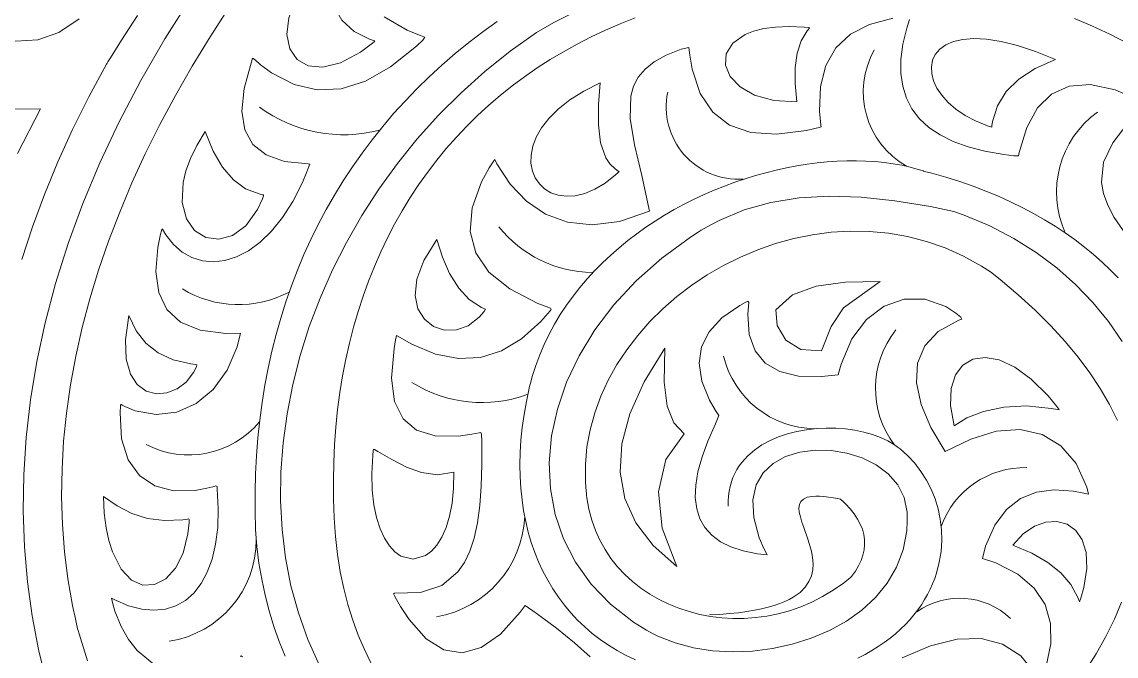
# Model space of a CAD drawing. Header units: inches. Extents: x 249 to 1192, y -18 to 440.
# Drawn here: x 689.497 to 690.064, y 238.174 to 238.503 of the extents above; entities that cross this region are included whole.
import ezdxf

# ---------------------------------------------------------------- set-up
doc = ezdxf.new("R2010")
doc.units = ezdxf.units.IN
doc.header["$MEASUREMENT"] = 0
doc.layers.add('KACA', color=141, linetype='Continuous', lineweight=30)

# ---------------------------------------------------------------- blocks, each defined once
blk = doc.blocks.new('GORGA')
at = {"lineweight": 9}
for points in [[(366.81502, 149.86991), (366.8013, 149.84821), (366.78886, 149.82664), (366.77767, 149.80522), (366.76769, 149.78397), (366.7589, 149.7629), (366.75128, 149.74204), (366.74478, 149.72141), (366.73939, 149.70102), (366.73508, 149.68089), (366.73181, 149.66104), (366.72956, 149.6415), (366.72831, 149.62227), (366.72801, 149.60339), (366.72865, 149.58486), (366.73019, 149.56671), (366.73261, 149.54896), (366.73588, 149.53162), (366.73997, 149.51471)], [(367.02057, 149.86557), (367.00291, 149.85664), (366.99391, 149.85147), (366.98025, 149.84178), (366.96723, 149.83138), (366.95486, 149.8203), (366.94316, 149.80861), (366.93215, 149.79636), (366.92187, 149.78359), (366.91231, 149.77035), (366.90351, 149.7567), (366.89548, 149.74269), (366.88824, 149.72837), (366.88182, 149.71378), (366.87623, 149.69898), (366.8715, 149.68402), (366.86764, 149.66895), (366.86467, 149.65382), (366.86261, 149.63868), (366.86149, 149.62359), (366.86132, 149.60858), (366.86212, 149.59372), (366.86392, 149.57906), (366.86673, 149.56463), (366.87057, 149.5505), (366.87547, 149.53672), (366.88144, 149.52334)], [(367.29752, 149.69124), (367.29034, 149.70164), (367.28227, 149.71153), (367.27334, 149.72083), (367.26353, 149.72951), (367.25286, 149.7375), (367.24131, 149.74475), (367.22889, 149.75121), (367.2156, 149.75682), (367.21215, 149.75809), (367.21078, 149.75854), (367.21016, 149.75868), (367.20772, 149.75922), (367.19812, 149.76122), (367.17966, 149.76429), (367.16218, 149.76611), (367.14565, 149.7666), (367.13005, 149.76571), (367.11535, 149.76337), (367.10152, 149.75952), (367.08854, 149.7541), (367.08236, 149.75078), (367.07934, 149.74897), (367.07768, 149.74792), (367.07372, 149.74535), (367.05887, 149.7345), (367.04565, 149.7228), (367.03408, 149.71038), (367.02419, 149.69738), (367.01599, 149.68393), (367.0095, 149.67018), (367.00476, 149.65626), (367.00179, 149.6423), (367.0006, 149.62844), (367.00122, 149.61483), (367.00367, 149.60159), (367.00798, 149.58886), (367.01416, 149.57679), (367.02225, 149.56549), (367.03226, 149.55512), (367.04422, 149.54581), (367.05094, 149.54159), (367.05448, 149.5396), (367.0569, 149.5384), (367.06578, 149.53495), (367.07527, 149.53246), (367.08521, 149.53094), (367.09545, 149.53037), (367.10583, 149.53074), (367.11621, 149.53203), (367.12642, 149.53424), (367.13631, 149.53735), (367.14574, 149.54134), (367.15455, 149.54621), (367.16258, 149.55194), (367.16969, 149.55852), (367.17572, 149.56594), (367.18051, 149.57419), (367.18392, 149.58325), (367.18578, 149.59311), (367.18609, 149.59834), (367.18608, 149.60102), (367.18602, 149.60283), (367.18456, 149.61038), (367.18119, 149.617), (367.17622, 149.62265), (367.16996, 149.62729), (367.16273, 149.63087), (367.15485, 149.63337), (367.14662, 149.63473), (367.13837, 149.63492), (367.13042, 149.6339), (367.12307, 149.63163), (367.11665, 149.62806), (367.11146, 149.62317), (367.10783, 149.6169), (367.10608, 149.60922), (367.1065, 149.60009), (367.10943, 149.58947), (367.11194, 149.58359), (367.11347, 149.58062)], [(366.81502, 149.86991), (366.8013, 149.84821), (366.78886, 149.82664), (366.77767, 149.80522), (366.76769, 149.78397), (366.7589, 149.7629), (366.75128, 149.74204), (366.74478, 149.72141), (366.73939, 149.70102), (366.73508, 149.68089), (366.73181, 149.66104), (366.72956, 149.6415), (366.72831, 149.62227), (366.72801, 149.60339), (366.72865, 149.58486), (366.73019, 149.56671), (366.73261, 149.54896), (366.73588, 149.53162), (366.73997, 149.51471)], [(367.02057, 149.86557), (367.00291, 149.85664), (366.99391, 149.85147), (366.98025, 149.84178), (366.96723, 149.83138), (366.95486, 149.8203), (366.94316, 149.80861), (366.93215, 149.79636), (366.92187, 149.78359), (366.91231, 149.77035), (366.90351, 149.7567), (366.89548, 149.74269), (366.88824, 149.72837), (366.88182, 149.71378), (366.87623, 149.69898), (366.8715, 149.68402), (366.86764, 149.66895), (366.86467, 149.65382), (366.86261, 149.63868), (366.86149, 149.62359), (366.86132, 149.60858), (366.86212, 149.59372), (366.86392, 149.57906), (366.86673, 149.56463), (366.87057, 149.5505), (366.87547, 149.53672), (366.88144, 149.52334)], [(367.29752, 149.69124), (367.29034, 149.70164), (367.28227, 149.71153), (367.27334, 149.72083), (367.26353, 149.72951), (367.25286, 149.7375), (367.24131, 149.74475), (367.22889, 149.75121), (367.2156, 149.75682), (367.21215, 149.75809), (367.21078, 149.75854), (367.21016, 149.75868), (367.20772, 149.75922), (367.19812, 149.76122), (367.17966, 149.76429), (367.16218, 149.76611), (367.14565, 149.7666), (367.13005, 149.76571), (367.11535, 149.76337), (367.10152, 149.75952), (367.08854, 149.7541), (367.08236, 149.75078), (367.07934, 149.74897), (367.07768, 149.74792), (367.07372, 149.74535), (367.05887, 149.7345), (367.04565, 149.7228), (367.03408, 149.71038), (367.02419, 149.69738), (367.01599, 149.68393), (367.0095, 149.67018), (367.00476, 149.65626), (367.00179, 149.6423), (367.0006, 149.62844), (367.00122, 149.61483), (367.00367, 149.60159), (367.00798, 149.58886), (367.01416, 149.57679), (367.02225, 149.56549), (367.03226, 149.55512), (367.04422, 149.54581), (367.05094, 149.54159), (367.05448, 149.5396), (367.0569, 149.5384), (367.06578, 149.53495), (367.07527, 149.53246), (367.08521, 149.53094), (367.09545, 149.53037), (367.10583, 149.53074), (367.11621, 149.53203), (367.12642, 149.53424), (367.13631, 149.53735), (367.14574, 149.54134), (367.15455, 149.54621), (367.16258, 149.55194), (367.16969, 149.55852), (367.17572, 149.56594), (367.18051, 149.57419), (367.18392, 149.58325), (367.18578, 149.59311), (367.18609, 149.59834), (367.18608, 149.60102), (367.18602, 149.60283), (367.18456, 149.61038), (367.18119, 149.617), (367.17622, 149.62265), (367.16996, 149.62729), (367.16273, 149.63087), (367.15485, 149.63337), (367.14662, 149.63473), (367.13837, 149.63492), (367.13042, 149.6339), (367.12307, 149.63163), (367.11665, 149.62806), (367.11146, 149.62317), (367.10783, 149.6169), (367.10608, 149.60922), (367.1065, 149.60009), (367.10943, 149.58947), (367.11194, 149.58359), (367.11347, 149.58062)], [(367.11347, 149.58062), (367.10841, 149.58116), (367.10108, 149.58265), (367.09471, 149.58475), (367.08927, 149.58747), (367.08478, 149.59081), (367.08123, 149.59476), (367.07863, 149.59932), (367.07697, 149.60451), (367.07625, 149.61031), (367.07647, 149.61672), (367.07764, 149.62375), (367.07975, 149.63139), (367.08281, 149.63966), (367.0868, 149.64853), (367.08849, 149.65289), (367.08672, 149.65557), (367.08367, 149.66079), (367.07959, 149.67073), (367.07819, 149.67997), (367.07945, 149.68852), (367.0834, 149.69636), (367.09002, 149.70352), (367.09931, 149.70997), (367.10205, 149.71148), (367.10348, 149.71222), (367.10392, 149.71151), (367.10346, 149.70547), (367.10423, 149.69493), (367.10724, 149.68645), (367.11249, 149.68003), (367.11997, 149.67567), (367.12969, 149.67338), (367.14165, 149.67314), (367.14847, 149.6738), (367.15026, 149.67404), (367.15079, 149.67584), (367.1518, 149.67955), (367.15735, 149.69263), (367.16497, 149.70275), (367.17416, 149.70969), (367.18441, 149.71326), (367.19521, 149.71323), (367.20604, 149.70941), (367.21131, 149.70601), (367.21388, 149.70393), (367.21445, 149.70293), (367.21285, 149.70233), (367.20217, 149.69649), (367.19511, 149.68897), (367.19144, 149.67999), (367.19092, 149.6698), (367.19329, 149.65861), (367.19831, 149.64666), (367.20575, 149.63419), (367.21895, 149.64064), (367.23213, 149.64485), (367.2446, 149.64565), (367.25595, 149.64308), (367.26575, 149.6372), (367.27361, 149.62807), (367.27911, 149.61576), (367.28007, 149.61219), (367.2776, 149.61255), (367.27229, 149.61359), (367.26226, 149.61435), (367.25306, 149.61318), (367.2448, 149.60988), (367.23758, 149.60423), (367.23148, 149.59603), (367.2266, 149.58506), (367.22503, 149.57869), (367.2319, 149.57644), (367.24337, 149.57068), (367.25189, 149.56341), (367.25753, 149.55481), (367.26038, 149.54508), (367.26052, 149.53441), (367.25803, 149.52299)], [(367.25278, 149.51851), (367.24498, 149.52822), (367.23546, 149.5344), (367.22437, 149.53723), (367.21188, 149.53687), (367.19818, 149.53346), (367.18343, 149.52718)], [(367.02169, 149.52772), (367.01357, 149.53502), (367.00427, 149.5426), (366.99377, 149.55047), (366.98813, 149.5544), (366.98551, 149.5509), (366.97522, 149.53959), (366.96521, 149.53255), (366.95548, 149.52979), (366.94602, 149.5313), (366.93683, 149.53708), (366.92792, 149.54714), (366.92357, 149.55377), (366.92142, 149.55749), (366.92036, 149.55945), (366.91982, 149.56045), (366.92029, 149.56073), (366.93391, 149.56115), (366.94484, 149.56473), (366.95326, 149.57176), (366.95659, 149.57665), (366.95936, 149.5825), (366.96159, 149.58935), (366.96332, 149.59724), (366.96455, 149.60618), (366.96532, 149.61623), (366.96565, 149.62741), (366.96555, 149.63977), (366.96547, 149.64304), (366.96515, 149.64415), (366.9642, 149.64393), (366.96051, 149.64318), (366.95356, 149.64218), (366.94147, 149.64229), (366.93186, 149.64528), (366.92482, 149.65122), (366.92046, 149.66021), (366.91887, 149.67235), (366.92014, 149.68771), (366.92091, 149.69207), (366.92137, 149.69433), (366.92293, 149.69346), (366.92928, 149.68985), (366.94162, 149.68475), (366.95349, 149.68248), (366.96488, 149.68303), (366.97579, 149.68641), (366.98622, 149.69261), (366.99617, 149.70164), (367.00097, 149.70722), (367.00156, 149.70796), (367.00123, 149.70853), (366.999, 149.70935), (366.99473, 149.71105), (366.98008, 149.71858), (366.96934, 149.7273), (366.96252, 149.73721), (366.95961, 149.74831), (366.96062, 149.76059), (366.96554, 149.77407), (366.96948, 149.78126), (366.97181, 149.78496), (366.97239, 149.78564), (366.97275, 149.78492), (366.97349, 149.7835), (366.98032, 149.77294), (366.98872, 149.76411), (366.99866, 149.75739), (367.01005, 149.75314), (367.02286, 149.75174), (367.03701, 149.75354), (367.05246, 149.75894), (367.04846, 149.77729), (367.04471, 149.7933), (367.04248, 149.80699), (367.04279, 149.81859), (367.04421, 149.82366), (367.04663, 149.82829), (367.05019, 149.83251), (367.05502, 149.83633), (367.06122, 149.83978), (367.06894, 149.8429), (367.07298, 149.8438), (367.07338, 149.83983), (367.07462, 149.83244), (367.0788, 149.81985), (367.08526, 149.81019), (367.094, 149.80346), (367.10503, 149.79964), (367.11834, 149.79876), (367.13393, 149.80079), (367.13819, 149.80176), (367.14037, 149.80231), (367.14146, 149.80261), (367.14133, 149.80354), (367.14069, 149.8107), (367.14116, 149.82356), (367.14397, 149.8345), (367.14913, 149.84351), (367.15663, 149.85059), (367.16647, 149.85574), (367.17866, 149.85897)], [(367.18718, 149.85819), (367.18582, 149.8538), (367.18384, 149.84542), (367.18283, 149.8376), (367.18279, 149.83033), (367.18373, 149.82362), (367.18564, 149.81746), (367.18853, 149.81186), (367.1924, 149.80682), (367.19724, 149.80233), (367.20306, 149.7984), (367.20985, 149.79502), (367.21762, 149.7922), (367.22636, 149.78993), (367.23607, 149.78822), (367.2413, 149.78758), (367.2437, 149.78757), (367.2441, 149.78936), (367.24808, 149.80223), (367.25364, 149.81239), (367.26089, 149.81962), (367.26992, 149.82372), (367.28084, 149.82449), (367.29376, 149.82172), (367.30878, 149.81521)], [(367.3004, 149.80449), (367.29259, 149.79429), (367.28786, 149.78422), (367.2868, 149.77368), (367.28783, 149.76805), (367.29, 149.76207), (367.29337, 149.75567), (367.29803, 149.74877)], [(366.8416, 149.52774), (366.84096, 149.52835), (366.84051, 149.52786)], [(366.79704, 149.5227), (366.78698, 149.531), (366.78257, 149.53672), (366.77872, 149.54354), (366.77553, 149.55149), (366.77421, 149.55591), (366.77366, 149.55818), (366.77549, 149.55723), (366.78261, 149.55424), (366.78936, 149.55246), (366.79572, 149.55188), (366.80164, 149.55246), (366.80708, 149.55416), (366.81202, 149.55696), (366.8164, 149.56082), (366.8202, 149.5657), (366.82337, 149.57158), (366.82588, 149.57843), (366.82769, 149.58621), (366.82877, 149.59488), (366.82906, 149.60442), (366.82855, 149.6148), (366.82842, 149.61616), (366.82786, 149.61647), (366.82627, 149.61599), (366.82313, 149.61517), (366.81706, 149.61404), (366.80586, 149.61387), (366.79617, 149.61646), (366.78826, 149.6218), (366.78243, 149.6299), (366.77896, 149.64072), (366.77814, 149.65427), (366.77838, 149.65808), (366.77863, 149.6587), (366.77929, 149.65832), (366.78064, 149.6576), (366.78605, 149.65531), (366.79695, 149.65336), (366.80759, 149.65472), (366.81753, 149.65915), (366.82634, 149.66643), (366.83359, 149.67633), (366.83885, 149.6886), (366.84061, 149.69555), (366.83291, 149.69545), (366.81968, 149.69711), (366.80956, 149.70134), (366.80244, 149.70796), (366.79818, 149.71675), (366.79664, 149.7275), (366.79769, 149.74002), (366.79915, 149.74688), (366.79961, 149.74865), (366.79985, 149.74954), (366.80019, 149.7496), (366.80192, 149.74668), (366.80588, 149.74164), (366.81041, 149.73769), (366.81542, 149.73486), (366.82083, 149.73317), (366.82655, 149.73264), (366.83248, 149.73331), (366.83855, 149.73521), (366.84465, 149.73835), (366.8507, 149.74277), (366.85662, 149.7485), (366.86231, 149.75556), (366.86768, 149.76397), (366.87265, 149.77377), (366.87496, 149.7792), (366.87606, 149.78205), (366.87642, 149.78333), (366.87557, 149.78334), (366.86339, 149.78463), (366.85387, 149.78801), (366.84701, 149.79349), (366.84282, 149.80106), (366.84129, 149.81072), (366.84242, 149.82247), (366.84621, 149.83632), (366.84687, 149.8382), (366.84818, 149.8373), (366.851, 149.83484), (366.8567, 149.83055), (366.86835, 149.82448), (366.88035, 149.82176), (366.89268, 149.82239), (366.90535, 149.82637), (366.91836, 149.8337), (366.93171, 149.84439), (366.9351, 149.84758), (366.93613, 149.84907), (366.93418, 149.84977), (366.92694, 149.85276), (366.91503, 149.85966)], [(366.72509, 149.78871), (366.73688, 149.81192), (366.72361, 149.81172)], [(366.69306, 149.85761), (366.69958, 149.85411), (366.71214, 149.84913), (366.72409, 149.84696), (366.7355, 149.84774), (366.74644, 149.85161), (366.75696, 149.85869)], [(367.11347, 149.58062), (367.10841, 149.58116), (367.10108, 149.58265), (367.09471, 149.58475), (367.08927, 149.58747), (367.08478, 149.59081), (367.08123, 149.59476), (367.07863, 149.59932), (367.07697, 149.60451), (367.07625, 149.61031), (367.07647, 149.61672), (367.07764, 149.62375), (367.07975, 149.63139), (367.08281, 149.63966), (367.0868, 149.64853), (367.08849, 149.65289), (367.08672, 149.65557), (367.08367, 149.66079), (367.07959, 149.67073), (367.07819, 149.67997), (367.07945, 149.68852), (367.0834, 149.69636), (367.09002, 149.70352), (367.09931, 149.70997), (367.10205, 149.71148), (367.10348, 149.71222), (367.10392, 149.71151), (367.10346, 149.70547), (367.10423, 149.69493), (367.10724, 149.68645), (367.11249, 149.68003), (367.11997, 149.67567), (367.12969, 149.67338), (367.14165, 149.67314), (367.14847, 149.6738), (367.15026, 149.67404), (367.15079, 149.67584), (367.1518, 149.67955), (367.15735, 149.69263), (367.16497, 149.70275), (367.17416, 149.70969), (367.18441, 149.71326), (367.19521, 149.71323), (367.20604, 149.70941), (367.21131, 149.70601), (367.21388, 149.70393), (367.21445, 149.70293), (367.21285, 149.70233), (367.20217, 149.69649), (367.19511, 149.68897), (367.19144, 149.67999), (367.19092, 149.6698), (367.19329, 149.65861), (367.19831, 149.64666), (367.20575, 149.63419), (367.21895, 149.64064), (367.23213, 149.64485), (367.2446, 149.64565), (367.25595, 149.64308), (367.26575, 149.6372), (367.27361, 149.62807), (367.27911, 149.61576), (367.28007, 149.61219), (367.2776, 149.61255), (367.27229, 149.61359), (367.26226, 149.61435), (367.25306, 149.61318), (367.2448, 149.60988), (367.23758, 149.60423), (367.23148, 149.59603), (367.2266, 149.58506), (367.22503, 149.57869), (367.2319, 149.57644), (367.24337, 149.57068), (367.25189, 149.56341), (367.25753, 149.55481), (367.26038, 149.54508), (367.26052, 149.53441), (367.25803, 149.52299)], [(367.25278, 149.51851), (367.24498, 149.52822), (367.23546, 149.5344), (367.22437, 149.53723), (367.21188, 149.53687), (367.19818, 149.53346), (367.18343, 149.52718)], [(367.02169, 149.52772), (367.01357, 149.53502), (367.00427, 149.5426), (366.99377, 149.55047), (366.98813, 149.5544), (366.98551, 149.5509), (366.97522, 149.53959), (366.96521, 149.53255), (366.95548, 149.52979), (366.94602, 149.5313), (366.93683, 149.53708), (366.92792, 149.54714), (366.92357, 149.55377), (366.92142, 149.55749), (366.92036, 149.55945), (366.91982, 149.56045), (366.92029, 149.56073), (366.93391, 149.56115), (366.94484, 149.56473), (366.95326, 149.57176), (366.95659, 149.57665), (366.95936, 149.5825), (366.96159, 149.58935), (366.96332, 149.59724), (366.96455, 149.60618), (366.96532, 149.61623), (366.96565, 149.62741), (366.96555, 149.63977), (366.96547, 149.64304), (366.96515, 149.64415), (366.9642, 149.64393), (366.96051, 149.64318), (366.95356, 149.64218), (366.94147, 149.64229), (366.93186, 149.64528), (366.92482, 149.65122), (366.92046, 149.66021), (366.91887, 149.67235), (366.92014, 149.68771), (366.92091, 149.69207), (366.92137, 149.69433), (366.92293, 149.69346), (366.92928, 149.68985), (366.94162, 149.68475), (366.95349, 149.68248), (366.96488, 149.68303), (366.97579, 149.68641), (366.98622, 149.69261), (366.99617, 149.70164), (367.00097, 149.70722), (367.00156, 149.70796), (367.00123, 149.70853), (366.999, 149.70935), (366.99473, 149.71105), (366.98008, 149.71858), (366.96934, 149.7273), (366.96252, 149.73721), (366.95961, 149.74831), (366.96062, 149.76059), (366.96554, 149.77407), (366.96948, 149.78126), (366.97181, 149.78496), (366.97239, 149.78564), (366.97275, 149.78492), (366.97349, 149.7835), (366.98032, 149.77294), (366.98872, 149.76411), (366.99866, 149.75739), (367.01005, 149.75314), (367.02286, 149.75174), (367.03701, 149.75354), (367.05246, 149.75894), (367.04846, 149.77729), (367.04471, 149.7933), (367.04248, 149.80699), (367.04279, 149.81859), (367.04421, 149.82366), (367.04663, 149.82829), (367.05019, 149.83251), (367.05502, 149.83633), (367.06122, 149.83978), (367.06894, 149.8429), (367.07298, 149.8438), (367.07338, 149.83983), (367.07462, 149.83244), (367.0788, 149.81985), (367.08526, 149.81019), (367.094, 149.80346), (367.10503, 149.79964), (367.11834, 149.79876), (367.13393, 149.80079), (367.13819, 149.80176), (367.14037, 149.80231), (367.14146, 149.80261), (367.14133, 149.80354), (367.14069, 149.8107), (367.14116, 149.82356), (367.14397, 149.8345), (367.14913, 149.84351), (367.15663, 149.85059), (367.16647, 149.85574), (367.17866, 149.85897)], [(367.18718, 149.85819), (367.18582, 149.8538), (367.18384, 149.84542), (367.18283, 149.8376), (367.18279, 149.83033), (367.18373, 149.82362), (367.18564, 149.81746), (367.18853, 149.81186), (367.1924, 149.80682), (367.19724, 149.80233), (367.20306, 149.7984), (367.20985, 149.79502), (367.21762, 149.7922), (367.22636, 149.78993), (367.23607, 149.78822), (367.2413, 149.78758), (367.2437, 149.78757), (367.2441, 149.78936), (367.24808, 149.80223), (367.25364, 149.81239), (367.26089, 149.81962), (367.26992, 149.82372), (367.28084, 149.82449), (367.29376, 149.82172), (367.30878, 149.81521)], [(367.3004, 149.80449), (367.29259, 149.79429), (367.28786, 149.78422), (367.2868, 149.77368), (367.28783, 149.76805), (367.29, 149.76207), (367.29337, 149.75567), (367.29803, 149.74877)], [(366.8416, 149.52774), (366.84096, 149.52835), (366.84051, 149.52786)], [(366.79704, 149.5227), (366.78698, 149.531), (366.78257, 149.53672), (366.77872, 149.54354), (366.77553, 149.55149), (366.77421, 149.55591), (366.77366, 149.55818), (366.77549, 149.55723), (366.78261, 149.55424), (366.78936, 149.55246), (366.79572, 149.55188), (366.80164, 149.55246), (366.80708, 149.55416), (366.81202, 149.55696), (366.8164, 149.56082), (366.8202, 149.5657), (366.82337, 149.57158), (366.82588, 149.57843), (366.82769, 149.58621), (366.82877, 149.59488), (366.82906, 149.60442), (366.82855, 149.6148), (366.82842, 149.61616), (366.82786, 149.61647), (366.82627, 149.61599), (366.82313, 149.61517), (366.81706, 149.61404), (366.80586, 149.61387), (366.79617, 149.61646), (366.78826, 149.6218), (366.78243, 149.6299), (366.77896, 149.64072), (366.77814, 149.65427), (366.77838, 149.65808), (366.77863, 149.6587), (366.77929, 149.65832), (366.78064, 149.6576), (366.78605, 149.65531), (366.79695, 149.65336), (366.80759, 149.65472), (366.81753, 149.65915), (366.82634, 149.66643), (366.83359, 149.67633), (366.83885, 149.6886), (366.84061, 149.69555), (366.83291, 149.69545), (366.81968, 149.69711), (366.80956, 149.70134), (366.80244, 149.70796), (366.79818, 149.71675), (366.79664, 149.7275), (366.79769, 149.74002), (366.79915, 149.74688), (366.79961, 149.74865), (366.79985, 149.74954), (366.80019, 149.7496), (366.80192, 149.74668), (366.80588, 149.74164), (366.81041, 149.73769), (366.81542, 149.73486), (366.82083, 149.73317), (366.82655, 149.73264), (366.83248, 149.73331), (366.83855, 149.73521), (366.84465, 149.73835), (366.8507, 149.74277), (366.85662, 149.7485), (366.86231, 149.75556), (366.86768, 149.76397), (366.87265, 149.77377), (366.87496, 149.7792), (366.87606, 149.78205), (366.87642, 149.78333), (366.87557, 149.78334), (366.86339, 149.78463), (366.85387, 149.78801), (366.84701, 149.79349), (366.84282, 149.80106), (366.84129, 149.81072), (366.84242, 149.82247), (366.84621, 149.83632), (366.84687, 149.8382), (366.84818, 149.8373), (366.851, 149.83484), (366.8567, 149.83055), (366.86835, 149.82448), (366.88035, 149.82176), (366.89268, 149.82239), (366.90535, 149.82637), (366.91836, 149.8337), (366.93171, 149.84439), (366.9351, 149.84758), (366.93613, 149.84907), (366.93418, 149.84977), (366.92694, 149.85276), (366.91503, 149.85966)], [(366.72509, 149.78871), (366.73688, 149.81192), (366.72361, 149.81172)], [(366.69306, 149.85761), (366.69958, 149.85411), (366.71214, 149.84913), (366.72409, 149.84696), (366.7355, 149.84774), (366.74644, 149.85161), (366.75696, 149.85869)], [(366.72727, 149.73381), (366.73274, 149.75067), (366.73895, 149.76753), (366.7459, 149.78441), (366.75359, 149.80129), (366.76202, 149.81818), (366.77118, 149.83507), (366.77148, 149.8356), (366.77188, 149.83626), (366.77287, 149.83788), (366.77488, 149.84111), (366.77892, 149.84754), (366.78713, 149.8603)], [(366.72727, 149.73381), (366.73274, 149.75067), (366.73895, 149.76753), (366.7459, 149.78441), (366.75359, 149.80129), (366.76202, 149.81818), (366.77118, 149.83507), (366.77148, 149.8356), (366.77188, 149.83626), (366.77287, 149.83788), (366.77488, 149.84111), (366.77892, 149.84754), (366.78713, 149.8603)], [(366.9736, 149.85732), (366.96611, 149.8519), (366.95884, 149.84632), (366.95179, 149.84057), (366.94497, 149.83466), (366.93837, 149.82859), (366.932, 149.82237), (366.92586, 149.81599), (366.91994, 149.80946), (366.91425, 149.80278), (366.90879, 149.79595), (366.90356, 149.78898), (366.89856, 149.78187), (366.89379, 149.77462), (366.88926, 149.76722), (366.88495, 149.7597), (366.88088, 149.75203), (366.87704, 149.74424), (366.87344, 149.73632), (366.87008, 149.72827), (366.86695, 149.7201), (366.86406, 149.7118), (366.8614, 149.70339), (366.85899, 149.69485), (366.85681, 149.6862), (366.85488, 149.67744), (366.85319, 149.66856), (366.85173, 149.65958), (366.85053, 149.65049), (366.84956, 149.6413), (366.84884, 149.632), (366.84837, 149.6226), (366.84814, 149.61311), (366.84816, 149.60352), (366.84842, 149.59384), (366.84854, 149.59147), (366.8487, 149.58929), (366.84909, 149.58496), (366.85015, 149.5764), (366.85156, 149.56797), (366.85332, 149.55968), (366.85542, 149.55154), (366.85785, 149.54355), (366.86062, 149.53571), (366.8637, 149.52803)], [(367.29538, 149.72422), (367.29129, 149.72838), (367.28702, 149.73243), (367.28254, 149.73639), (367.27788, 149.74023), (367.27301, 149.74396), (367.26795, 149.74757), (367.26269, 149.75107), (367.25723, 149.75444), (367.25157, 149.75768), (367.2457, 149.76079), (367.23963, 149.76376), (367.23335, 149.76659), (367.22687, 149.76929), (367.22017, 149.77183), (367.21326, 149.77422), (367.20614, 149.77646), (367.1988, 149.77854), (367.19505, 149.77952), (367.19467, 149.77962), (367.19455, 149.77966), (367.1943, 149.77975), (367.1938, 149.77991), (367.19176, 149.78055), (367.18758, 149.78169), (367.18325, 149.78266), (367.17879, 149.78346), (367.1742, 149.78409), (367.1695, 149.78456), (367.1647, 149.78486), (367.1598, 149.78499), (367.1548, 149.78496), (367.14974, 149.78476), (367.1446, 149.7844), (367.1394, 149.78387), (367.13415, 149.78318), (367.12886, 149.78233), (367.12353, 149.78132), (367.11818, 149.78014), (367.11282, 149.77881), (367.10745, 149.77731), (367.10208, 149.77566), (367.09672, 149.77385), (367.09139, 149.77188), (367.08609, 149.76975), (367.08083, 149.76746), (367.07562, 149.76502), (367.07046, 149.76242), (367.06537, 149.75967), (367.06036, 149.75676), (367.05544, 149.75371), (367.0506, 149.75049), (367.04588, 149.74713), (367.04126, 149.74361), (367.03677, 149.73994), (367.03241, 149.73612), (367.02818, 149.73215), (367.02411, 149.72804), (367.0202, 149.72377), (367.01645, 149.71936), (367.01288, 149.7148), (367.0095, 149.71009), (367.00631, 149.70523), (367.00332, 149.70023), (367.00055, 149.69509), (366.998, 149.6898), (366.99568, 149.68437), (366.9936, 149.67879), (366.99177, 149.67308), (366.99096, 149.67016), (366.99057, 149.6687), (366.99017, 149.66703), (366.98871, 149.66013), (366.98751, 149.65334), (366.98659, 149.64667), (366.98592, 149.64011), (366.98552, 149.63368), (366.98537, 149.62738), (366.98548, 149.6212), (366.98584, 149.61516), (366.98645, 149.60925), (366.9873, 149.60349), (366.98839, 149.59787), (366.98971, 149.5924), (366.99127, 149.58709), (366.99306, 149.58193), (366.99508, 149.57694), (366.99732, 149.57211), (366.99978, 149.56745), (367.00246, 149.56296), (367.00535, 149.55865), (367.00844, 149.55452), (367.01175, 149.55057), (367.01526, 149.54682), (367.01896, 149.54325), (367.02287, 149.53988), (367.02696, 149.53672), (367.03125, 149.53376), (367.03572, 149.531), (367.04037, 149.52846), (367.0452, 149.52613)], [(367.16052, 149.52713), (367.1642, 149.52903), (367.16771, 149.53102), (367.17103, 149.53309), (367.17419, 149.53524), (367.17717, 149.53746), (367.17998, 149.53975), (367.18262, 149.54211), (367.18509, 149.54453), (367.18741, 149.54701), (367.18956, 149.54954), (367.19155, 149.55212), (367.19339, 149.55474), (367.19507, 149.5574), (367.1966, 149.5601), (367.19797, 149.56283), (367.1992, 149.56558), (367.20029, 149.56836), (367.20123, 149.57115), (367.20268, 149.57677), (367.20359, 149.58241), (367.20397, 149.58803), (367.20383, 149.5936), (367.2032, 149.59908), (367.20208, 149.60443), (367.20051, 149.60963), (367.19849, 149.61464), (367.19604, 149.61942), (367.19318, 149.62393), (367.18994, 149.62815), (367.18631, 149.63203), (367.18233, 149.63555), (367.18129, 149.63636), (367.18075, 149.63676), (367.18049, 149.63696), (367.18034, 149.63706), (367.17954, 149.63762), (367.17608, 149.63971), (367.17223, 149.64152), (367.16806, 149.64306), (367.16362, 149.64431), (367.15895, 149.64528), (367.1541, 149.64595), (367.14912, 149.64632), (367.14407, 149.64638), (367.13899, 149.64612), (367.13393, 149.64555), (367.12895, 149.64465), (367.1241, 149.64341), (367.11942, 149.64183), (367.11496, 149.6399), (367.11078, 149.63762), (367.10692, 149.63498), (367.10344, 149.63197), (367.10186, 149.63032), (367.10039, 149.62859), (367.09903, 149.62675), (367.09781, 149.62482), (367.09671, 149.62279), (367.09575, 149.62067), (367.09494, 149.61845), (367.09428, 149.61613), (367.09377, 149.6137), (367.09342, 149.61118), (367.09325, 149.60856), (367.09325, 149.60583)], [(366.9736, 149.85732), (366.96611, 149.8519), (366.95884, 149.84632), (366.95179, 149.84057), (366.94497, 149.83466), (366.93837, 149.82859), (366.932, 149.82237), (366.92586, 149.81599), (366.91994, 149.80946), (366.91425, 149.80278), (366.90879, 149.79595), (366.90356, 149.78898), (366.89856, 149.78187), (366.89379, 149.77462), (366.88926, 149.76722), (366.88495, 149.7597), (366.88088, 149.75203), (366.87704, 149.74424), (366.87344, 149.73632), (366.87008, 149.72827), (366.86695, 149.7201), (366.86406, 149.7118), (366.8614, 149.70339), (366.85899, 149.69485), (366.85681, 149.6862), (366.85488, 149.67744), (366.85319, 149.66856), (366.85173, 149.65958), (366.85053, 149.65049), (366.84956, 149.6413), (366.84884, 149.632), (366.84837, 149.6226), (366.84814, 149.61311), (366.84816, 149.60352), (366.84842, 149.59384), (366.84854, 149.59147), (366.8487, 149.58929), (366.84909, 149.58496), (366.85015, 149.5764), (366.85156, 149.56797), (366.85332, 149.55968), (366.85542, 149.55154), (366.85785, 149.54355), (366.86062, 149.53571), (366.8637, 149.52803)], [(367.29538, 149.72422), (367.29129, 149.72838), (367.28702, 149.73243), (367.28254, 149.73639), (367.27788, 149.74023), (367.27301, 149.74396), (367.26795, 149.74757), (367.26269, 149.75107), (367.25723, 149.75444), (367.25157, 149.75768), (367.2457, 149.76079), (367.23963, 149.76376), (367.23335, 149.76659), (367.22687, 149.76929), (367.22017, 149.77183), (367.21326, 149.77422), (367.20614, 149.77646), (367.1988, 149.77854), (367.19505, 149.77952), (367.19467, 149.77962), (367.19455, 149.77966), (367.1943, 149.77975), (367.1938, 149.77991), (367.19176, 149.78055), (367.18758, 149.78169), (367.18325, 149.78266), (367.17879, 149.78346), (367.1742, 149.78409), (367.1695, 149.78456), (367.1647, 149.78486), (367.1598, 149.78499), (367.1548, 149.78496), (367.14974, 149.78476), (367.1446, 149.7844), (367.1394, 149.78387), (367.13415, 149.78318), (367.12886, 149.78233), (367.12353, 149.78132), (367.11818, 149.78014), (367.11282, 149.77881), (367.10745, 149.77731), (367.10208, 149.77566), (367.09672, 149.77385), (367.09139, 149.77188), (367.08609, 149.76975), (367.08083, 149.76746), (367.07562, 149.76502), (367.07046, 149.76242), (367.06537, 149.75967), (367.06036, 149.75676), (367.05544, 149.75371), (367.0506, 149.75049), (367.04588, 149.74713), (367.04126, 149.74361), (367.03677, 149.73994), (367.03241, 149.73612), (367.02818, 149.73215), (367.02411, 149.72804), (367.0202, 149.72377), (367.01645, 149.71936), (367.01288, 149.7148), (367.0095, 149.71009), (367.00631, 149.70523), (367.00332, 149.70023), (367.00055, 149.69509), (366.998, 149.6898), (366.99568, 149.68437), (366.9936, 149.67879), (366.99177, 149.67308), (366.99096, 149.67016), (366.99057, 149.6687), (366.99017, 149.66703), (366.98871, 149.66013), (366.98751, 149.65334), (366.98659, 149.64667), (366.98592, 149.64011), (366.98552, 149.63368), (366.98537, 149.62738), (366.98548, 149.6212), (366.98584, 149.61516), (366.98645, 149.60925), (366.9873, 149.60349), (366.98839, 149.59787), (366.98971, 149.5924), (366.99127, 149.58709), (366.99306, 149.58193), (366.99508, 149.57694), (366.99732, 149.57211), (366.99978, 149.56745), (367.00246, 149.56296), (367.00535, 149.55865), (367.00844, 149.55452), (367.01175, 149.55057), (367.01526, 149.54682), (367.01896, 149.54325), (367.02287, 149.53988), (367.02696, 149.53672), (367.03125, 149.53376), (367.03572, 149.531), (367.04037, 149.52846), (367.0452, 149.52613)], [(367.16052, 149.52713), (367.1642, 149.52903), (367.16771, 149.53102), (367.17103, 149.53309), (367.17419, 149.53524), (367.17717, 149.53746), (367.17998, 149.53975), (367.18262, 149.54211), (367.18509, 149.54453), (367.18741, 149.54701), (367.18956, 149.54954), (367.19155, 149.55212), (367.19339, 149.55474), (367.19507, 149.5574), (367.1966, 149.5601), (367.19797, 149.56283), (367.1992, 149.56558), (367.20029, 149.56836), (367.20123, 149.57115), (367.20268, 149.57677), (367.20359, 149.58241), (367.20397, 149.58803), (367.20383, 149.5936), (367.2032, 149.59908), (367.20208, 149.60443), (367.20051, 149.60963), (367.19849, 149.61464), (367.19604, 149.61942), (367.19318, 149.62393), (367.18994, 149.62815), (367.18631, 149.63203), (367.18233, 149.63555), (367.18129, 149.63636), (367.18075, 149.63676), (367.18049, 149.63696), (367.18034, 149.63706), (367.17954, 149.63762), (367.17608, 149.63971), (367.17223, 149.64152), (367.16806, 149.64306), (367.16362, 149.64431), (367.15895, 149.64528), (367.1541, 149.64595), (367.14912, 149.64632), (367.14407, 149.64638), (367.13899, 149.64612), (367.13393, 149.64555), (367.12895, 149.64465), (367.1241, 149.64341), (367.11942, 149.64183), (367.11496, 149.6399), (367.11078, 149.63762), (367.10692, 149.63498), (367.10344, 149.63197), (367.10186, 149.63032), (367.10039, 149.62859), (367.09903, 149.62675), (367.09781, 149.62482), (367.09671, 149.62279), (367.09575, 149.62067), (367.09494, 149.61845), (367.09428, 149.61613), (367.09377, 149.6137), (367.09342, 149.61118), (367.09325, 149.60856), (367.09325, 149.60583)], [(367.08365, 149.54951), (367.08898, 149.54979), (367.09396, 149.55017), (367.09861, 149.55065), (367.10293, 149.55123), (367.10694, 149.55189), (367.11064, 149.55263), (367.11405, 149.55346), (367.11717, 149.55436), (367.12003, 149.55534), (367.12262, 149.55638), (367.12496, 149.55749), (367.12705, 149.55866), (367.13057, 149.56117), (367.13324, 149.56388), (367.13516, 149.56675), (367.13642, 149.56975), (367.13709, 149.57286), (367.13725, 149.57604), (367.137, 149.57926), (367.13642, 149.58249), (367.1346, 149.58885), (367.13247, 149.59486), (367.13149, 149.59766), (367.13069, 149.60029), (367.13015, 149.6027), (367.12995, 149.60486), (367.13017, 149.60676), (367.13091, 149.60835), (367.13225, 149.6096), (367.13426, 149.61048), (367.13704, 149.61097), (367.13874, 149.61105), (367.14066, 149.61102), (367.14282, 149.61088), (367.14522, 149.61062), (367.14788, 149.61023), (367.1508, 149.60971), (367.15154, 149.60956), (367.15172, 149.6094), (367.15208, 149.60908), (367.15278, 149.60842), (367.15411, 149.60712), (367.15653, 149.6045), (367.15861, 149.60187), (367.16036, 149.59923), (367.16176, 149.59658), (367.16283, 149.59392), (367.16356, 149.59124), (367.16395, 149.58856), (367.16401, 149.58586), (367.16372, 149.58316), (367.1631, 149.58044), (367.16214, 149.57772), (367.16084, 149.57498), (367.1592, 149.57223), (367.15723, 149.56947), (367.1569, 149.56908), (367.15561, 149.56802), (367.15301, 149.56599), (367.14768, 149.56226), (367.1422, 149.55897), (367.1366, 149.55611), (367.13089, 149.55368), (367.1251, 149.55167), (367.11925, 149.55007), (367.11337, 149.54887), (367.10747, 149.54807), (367.10158, 149.54766), (367.09572, 149.54763), (367.08992, 149.54798), (367.08419, 149.54869), (367.07855, 149.54977), (367.07304, 149.5512), (367.06767, 149.55298), (367.06247, 149.55509), (367.05746, 149.55754), (367.05265, 149.56031), (367.04808, 149.5634), (367.04376, 149.5668), (367.03972, 149.5705), (367.03598, 149.5745), (367.03256, 149.57879), (367.02949, 149.58336), (367.02678, 149.5882), (367.02446, 149.59331), (367.02256, 149.59868), (367.02108, 149.6043), (367.02007, 149.61017), (367.01989, 149.61167), (367.0198, 149.6125), (367.01968, 149.61366), (367.01933, 149.6183), (367.01929, 149.62751), (367.02011, 149.63661), (367.02174, 149.64555), (367.02415, 149.65432), (367.02729, 149.66288), (367.03114, 149.67121), (367.03564, 149.67927), (367.04077, 149.68704), (367.04648, 149.69448), (367.05274, 149.70157), (367.05951, 149.70828), (367.06674, 149.71458), (367.07441, 149.72044), (367.08247, 149.72583), (367.09089, 149.73072), (367.09963, 149.73509), (367.10864, 149.73889), (367.11789, 149.74211), (367.12735, 149.74471), (367.13697, 149.74667), (367.14672, 149.74795), (367.15655, 149.74853), (367.16644, 149.74837), (367.17633, 149.74746), (367.1862, 149.74575), (367.196, 149.74321), (367.2057, 149.73983), (367.21526, 149.73557), (367.22464, 149.7304), (367.22928, 149.72741), (367.23422, 149.72344), (367.24362, 149.71548), (367.25235, 149.70748), (367.26043, 149.69943), (367.26784, 149.69135), (367.2746, 149.68322), (367.2807, 149.67505), (367.28613, 149.66684), (367.29091, 149.65859), (367.29504, 149.65029)], [(367.29713, 149.55607), (367.2934, 149.54722), (367.28902, 149.53833), (367.28399, 149.52939), (367.27831, 149.5204)], [(366.90824, 149.52431), (366.90475, 149.5315), (366.90157, 149.53899), (366.89873, 149.54677), (366.89621, 149.55485), (366.89405, 149.56322), (366.89226, 149.57191), (366.89083, 149.5809), (366.88979, 149.5902), (366.88915, 149.59988), (366.8888, 149.60956), (366.88871, 149.6191), (366.88887, 149.62852), (366.88929, 149.63779), (366.88996, 149.64694), (366.89088, 149.65594), (366.89204, 149.66479), (366.89345, 149.67351), (366.8951, 149.68207), (366.89699, 149.69049), (366.89912, 149.69876), (366.90148, 149.70687), (366.90407, 149.71482), (366.90689, 149.72262), (366.90994, 149.73025), (366.91322, 149.73772), (366.91672, 149.74503), (366.92043, 149.75217), (366.92437, 149.75913), (366.92852, 149.76593), (366.93289, 149.77255), (366.93746, 149.77899), (366.94224, 149.78525), (366.94723, 149.79133), (366.95243, 149.79722), (366.95782, 149.80293), (366.96341, 149.80845), (366.9692, 149.81377), (366.97519, 149.81891), (366.98136, 149.82384), (366.98773, 149.82858), (366.99428, 149.83312), (367.00101, 149.83745), (367.00793, 149.84158), (367.01503, 149.8455), (367.0223, 149.84921), (367.02975, 149.85271), (367.03737, 149.85599), (367.04517, 149.85905)], [(367.27276, 149.85886), (367.28206, 149.85489), (367.29114, 149.85061), (367.3, 149.84603)], [(366.76136, 149.5256), (366.75691, 149.53975), (366.7564, 149.54149), (366.75619, 149.54235), (366.75579, 149.54406), (366.755, 149.54749), (366.75356, 149.55437), (366.75116, 149.56825), (366.74942, 149.58226), (366.74834, 149.59641), (366.74789, 149.61069), (366.7481, 149.62507), (366.74893, 149.63957), (366.7504, 149.65417), (366.7525, 149.66885), (366.75522, 149.68362), (366.75855, 149.69846), (366.7625, 149.71338), (366.76705, 149.72834), (366.77221, 149.74336), (366.77797, 149.75843), (366.78431, 149.77352), (366.79125, 149.78864), (366.79876, 149.80378), (366.80686, 149.81893), (366.81553, 149.83408), (366.82477, 149.84923), (366.83457, 149.86436)], [(367.08365, 149.54951), (367.08898, 149.54979), (367.09396, 149.55017), (367.09861, 149.55065), (367.10293, 149.55123), (367.10694, 149.55189), (367.11064, 149.55263), (367.11405, 149.55346), (367.11717, 149.55436), (367.12003, 149.55534), (367.12262, 149.55638), (367.12496, 149.55749), (367.12705, 149.55866), (367.13057, 149.56117), (367.13324, 149.56388), (367.13516, 149.56675), (367.13642, 149.56975), (367.13709, 149.57286), (367.13725, 149.57604), (367.137, 149.57926), (367.13642, 149.58249), (367.1346, 149.58885), (367.13247, 149.59486), (367.13149, 149.59766), (367.13069, 149.60029), (367.13015, 149.6027), (367.12995, 149.60486), (367.13017, 149.60676), (367.13091, 149.60835), (367.13225, 149.6096), (367.13426, 149.61048), (367.13704, 149.61097), (367.13874, 149.61105), (367.14066, 149.61102), (367.14282, 149.61088), (367.14522, 149.61062), (367.14788, 149.61023), (367.1508, 149.60971), (367.15154, 149.60956), (367.15172, 149.6094), (367.15208, 149.60908), (367.15278, 149.60842), (367.15411, 149.60712), (367.15653, 149.6045), (367.15861, 149.60187), (367.16036, 149.59923), (367.16176, 149.59658), (367.16283, 149.59392), (367.16356, 149.59124), (367.16395, 149.58856), (367.16401, 149.58586), (367.16372, 149.58316), (367.1631, 149.58044), (367.16214, 149.57772), (367.16084, 149.57498), (367.1592, 149.57223), (367.15723, 149.56947), (367.1569, 149.56908), (367.15561, 149.56802), (367.15301, 149.56599), (367.14768, 149.56226), (367.1422, 149.55897), (367.1366, 149.55611), (367.13089, 149.55368), (367.1251, 149.55167), (367.11925, 149.55007), (367.11337, 149.54887), (367.10747, 149.54807), (367.10158, 149.54766), (367.09572, 149.54763), (367.08992, 149.54798), (367.08419, 149.54869), (367.07855, 149.54977), (367.07304, 149.5512), (367.06767, 149.55298), (367.06247, 149.55509), (367.05746, 149.55754), (367.05265, 149.56031), (367.04808, 149.5634), (367.04376, 149.5668), (367.03972, 149.5705), (367.03598, 149.5745), (367.03256, 149.57879), (367.02949, 149.58336), (367.02678, 149.5882), (367.02446, 149.59331), (367.02256, 149.59868), (367.02108, 149.6043), (367.02007, 149.61017), (367.01989, 149.61167), (367.0198, 149.6125), (367.01968, 149.61366), (367.01933, 149.6183), (367.01929, 149.62751), (367.02011, 149.63661), (367.02174, 149.64555), (367.02415, 149.65432), (367.02729, 149.66288), (367.03114, 149.67121), (367.03564, 149.67927), (367.04077, 149.68704), (367.04648, 149.69448), (367.05274, 149.70157), (367.05951, 149.70828), (367.06674, 149.71458), (367.07441, 149.72044), (367.08247, 149.72583), (367.09089, 149.73072), (367.09963, 149.73509), (367.10864, 149.73889), (367.11789, 149.74211), (367.12735, 149.74471), (367.13697, 149.74667), (367.14672, 149.74795), (367.15655, 149.74853), (367.16644, 149.74837), (367.17633, 149.74746), (367.1862, 149.74575), (367.196, 149.74321), (367.2057, 149.73983), (367.21526, 149.73557), (367.22464, 149.7304), (367.22928, 149.72741), (367.23422, 149.72344), (367.24362, 149.71548), (367.25235, 149.70748), (367.26043, 149.69943), (367.26784, 149.69135), (367.2746, 149.68322), (367.2807, 149.67505), (367.28613, 149.66684), (367.29091, 149.65859), (367.29504, 149.65029)], [(367.29713, 149.55607), (367.2934, 149.54722), (367.28902, 149.53833), (367.28399, 149.52939), (367.27831, 149.5204)], [(366.90824, 149.52431), (366.90475, 149.5315), (366.90157, 149.53899), (366.89873, 149.54677), (366.89621, 149.55485), (366.89405, 149.56322), (366.89226, 149.57191), (366.89083, 149.5809), (366.88979, 149.5902), (366.88915, 149.59988), (366.8888, 149.60956), (366.88871, 149.6191), (366.88887, 149.62852), (366.88929, 149.63779), (366.88996, 149.64694), (366.89088, 149.65594), (366.89204, 149.66479), (366.89345, 149.67351), (366.8951, 149.68207), (366.89699, 149.69049), (366.89912, 149.69876), (366.90148, 149.70687), (366.90407, 149.71482), (366.90689, 149.72262), (366.90994, 149.73025), (366.91322, 149.73772), (366.91672, 149.74503), (366.92043, 149.75217), (366.92437, 149.75913), (366.92852, 149.76593), (366.93289, 149.77255), (366.93746, 149.77899), (366.94224, 149.78525), (366.94723, 149.79133), (366.95243, 149.79722), (366.95782, 149.80293), (366.96341, 149.80845), (366.9692, 149.81377), (366.97519, 149.81891), (366.98136, 149.82384), (366.98773, 149.82858), (366.99428, 149.83312), (367.00101, 149.83745), (367.00793, 149.84158), (367.01503, 149.8455), (367.0223, 149.84921), (367.02975, 149.85271), (367.03737, 149.85599), (367.04517, 149.85905)], [(367.27276, 149.85886), (367.28206, 149.85489), (367.29114, 149.85061), (367.3, 149.84603)], [(366.76136, 149.5256), (366.75691, 149.53975), (366.7564, 149.54149), (366.75619, 149.54235), (366.75579, 149.54406), (366.755, 149.54749), (366.75356, 149.55437), (366.75116, 149.56825), (366.74942, 149.58226), (366.74834, 149.59641), (366.74789, 149.61069), (366.7481, 149.62507), (366.74893, 149.63957), (366.7504, 149.65417), (366.7525, 149.66885), (366.75522, 149.68362), (366.75855, 149.69846), (366.7625, 149.71338), (366.76705, 149.72834), (366.77221, 149.74336), (366.77797, 149.75843), (366.78431, 149.77352), (366.79125, 149.78864), (366.79876, 149.80378), (366.80686, 149.81893), (366.81553, 149.83408), (366.82477, 149.84923), (366.83457, 149.86436)]]:
    blk.add_lwpolyline(points, dxfattribs=at)
for points in [[(366.88641, 149.88992), (366.87632, 149.87927), (366.8695, 149.86888), (366.86569, 149.85913), (366.86466, 149.85041), (366.86615, 149.8431), (366.86992, 149.8376), (366.87571, 149.83429), (366.88328, 149.83355), (366.89239, 149.83577), (366.90277, 149.84135), (366.90836, 149.84551), (366.9098, 149.84671), (366.9101, 149.84717), (366.90955, 149.84734), (366.90741, 149.84809), (366.89951, 149.8521), (366.89304, 149.85798), (366.88841, 149.86605), (366.88605, 149.8766), (366.88641, 149.88992)], [(366.88641, 149.88992), (366.87632, 149.87927), (366.8695, 149.86888), (366.86569, 149.85913), (366.86466, 149.85041), (366.86615, 149.8431), (366.86992, 149.8376), (366.87571, 149.83429), (366.88328, 149.83355), (366.89239, 149.83577), (366.90277, 149.84135), (366.90836, 149.84551), (366.9098, 149.84671), (366.9101, 149.84717), (366.90955, 149.84734), (366.90741, 149.84809), (366.89951, 149.8521), (366.89304, 149.85798), (366.88841, 149.86605), (366.88605, 149.8766), (366.88641, 149.88992)], [(367.12895, 149.8156), (367.1169, 149.81626), (367.10701, 149.819), (367.09945, 149.82329), (367.09438, 149.82864), (367.09194, 149.83455), (367.0923, 149.84049), (367.09562, 149.84598), (367.10204, 149.85049), (367.10647, 149.85223), (367.11173, 149.85354), (367.11785, 149.85435), (367.12484, 149.85461), (367.13273, 149.85424), (367.13484, 149.85405), (367.13554, 149.85395), (367.13547, 149.85388), (367.13523, 149.8536), (367.13428, 149.85244), (367.13112, 149.84715), (367.12902, 149.84082), (367.12795, 149.83345), (367.12793, 149.82504), (367.12895, 149.8156)], [(367.12895, 149.8156), (367.1169, 149.81626), (367.10701, 149.819), (367.09945, 149.82329), (367.09438, 149.82864), (367.09194, 149.83455), (367.0923, 149.84049), (367.09562, 149.84598), (367.10204, 149.85049), (367.10647, 149.85223), (367.11173, 149.85354), (367.11785, 149.85435), (367.12484, 149.85461), (367.13273, 149.85424), (367.13484, 149.85405), (367.13554, 149.85395), (367.13547, 149.85388), (367.13523, 149.8536), (367.13428, 149.85244), (367.13112, 149.84715), (367.12902, 149.84082), (367.12795, 149.83345), (367.12793, 149.82504), (367.12895, 149.8156)], [(367.26286, 149.83754), (367.25253, 149.84168), (367.24315, 149.84476), (367.23471, 149.84684), (367.22718, 149.84801), (367.22056, 149.84834), (367.21484, 149.84792), (367.20999, 149.84681), (367.20602, 149.8451), (367.20291, 149.84286), (367.20063, 149.84017), (367.19919, 149.83711), (367.19857, 149.83376), (367.19875, 149.83019), (367.19973, 149.82648), (367.20149, 149.82271), (367.20401, 149.81895), (367.20729, 149.81529), (367.21131, 149.8118), (367.21606, 149.80856), (367.22153, 149.80564), (367.2277, 149.80313), (367.22935, 149.80257), (367.22992, 149.80244), (367.22993, 149.80258), (367.22999, 149.80313), (367.23031, 149.80532), (367.23284, 149.81354), (367.23736, 149.82086), (367.24387, 149.8273), (367.25237, 149.83286), (367.26286, 149.83754)], [(367.26286, 149.83754), (367.25253, 149.84168), (367.24315, 149.84476), (367.23471, 149.84684), (367.22718, 149.84801), (367.22056, 149.84834), (367.21484, 149.84792), (367.20999, 149.84681), (367.20602, 149.8451), (367.20291, 149.84286), (367.20063, 149.84017), (367.19919, 149.83711), (367.19857, 149.83376), (367.19875, 149.83019), (367.19973, 149.82648), (367.20149, 149.82271), (367.20401, 149.81895), (367.20729, 149.81529), (367.21131, 149.8118), (367.21606, 149.80856), (367.22153, 149.80564), (367.2277, 149.80313), (367.22935, 149.80257), (367.22992, 149.80244), (367.22993, 149.80258), (367.22999, 149.80313), (367.23031, 149.80532), (367.23284, 149.81354), (367.23736, 149.82086), (367.24387, 149.8273), (367.25237, 149.83286), (367.26286, 149.83754)], [(367.02689, 149.82543), (367.01844, 149.82111), (367.01124, 149.81655), (367.00524, 149.81181), (367.00039, 149.80697), (366.99661, 149.80209), (366.99385, 149.79725), (366.99205, 149.79252), (366.99116, 149.78798), (366.99111, 149.78368), (366.99185, 149.7797), (366.99331, 149.77612), (366.99544, 149.77301), (366.99818, 149.77043), (367.00147, 149.76846), (367.00525, 149.76717), (367.00946, 149.76663), (367.01405, 149.76691), (367.01895, 149.76808), (367.02411, 149.77022), (367.02946, 149.77339), (367.03495, 149.77767), (367.03633, 149.77892), (367.03676, 149.77937), (367.03666, 149.77943), (367.03624, 149.77968), (367.03468, 149.78076), (367.03201, 149.78338), (367.02991, 149.78655), (367.02718, 149.79435), (367.02606, 149.80372), (367.02611, 149.81422), (367.02689, 149.82543)], [(367.02689, 149.82543), (367.01844, 149.82111), (367.01124, 149.81655), (367.00524, 149.81181), (367.00039, 149.80697), (366.99661, 149.80209), (366.99385, 149.79725), (366.99205, 149.79252), (366.99116, 149.78798), (366.99111, 149.78368), (366.99185, 149.7797), (366.99331, 149.77612), (366.99544, 149.77301), (366.99818, 149.77043), (367.00147, 149.76846), (367.00525, 149.76717), (367.00946, 149.76663), (367.01405, 149.76691), (367.01895, 149.76808), (367.02411, 149.77022), (367.02946, 149.77339), (367.03495, 149.77767), (367.03633, 149.77892), (367.03676, 149.77937), (367.03666, 149.77943), (367.03624, 149.77968), (367.03468, 149.78076), (367.03201, 149.78338), (367.02991, 149.78655), (367.02718, 149.79435), (367.02606, 149.80372), (367.02611, 149.81422), (367.02689, 149.82543)], [(366.8222, 149.8002), (366.81788, 149.79298), (366.8146, 149.78615), (366.81227, 149.77975), (366.81084, 149.77379), (366.81034, 149.7633), (366.81252, 149.75491), (366.81681, 149.7488), (366.82261, 149.74519), (366.82935, 149.74427), (366.83644, 149.74626), (366.84331, 149.75134), (366.84936, 149.75974), (366.8519, 149.76524), (366.85248, 149.76675), (366.8525, 149.7673), (366.85203, 149.76738), (366.85017, 149.76778), (366.84318, 149.77053), (366.83688, 149.77515), (366.83129, 149.78164), (366.8264, 149.78999), (366.8222, 149.8002)], [(366.8222, 149.8002), (366.81788, 149.79298), (366.8146, 149.78615), (366.81227, 149.77975), (366.81084, 149.77379), (366.81034, 149.7633), (366.81252, 149.75491), (366.81681, 149.7488), (366.82261, 149.74519), (366.82935, 149.74427), (366.83644, 149.74626), (366.84331, 149.75134), (366.84936, 149.75974), (366.8519, 149.76524), (366.85248, 149.76675), (366.8525, 149.7673), (366.85203, 149.76738), (366.85017, 149.76778), (366.84318, 149.77053), (366.83688, 149.77515), (366.83129, 149.78164), (366.8264, 149.78999), (366.8222, 149.8002)], [(366.94237, 149.74421), (366.9355, 149.73333), (366.93188, 149.72363), (366.93105, 149.71522), (366.93254, 149.70825), (366.93589, 149.70283), (366.94063, 149.69912), (366.94631, 149.69722), (366.95245, 149.69729), (366.9586, 149.69944), (366.96429, 149.70382), (366.96682, 149.70688), (366.96746, 149.70808), (366.96704, 149.70822), (366.96538, 149.7089), (366.95915, 149.71301), (366.95364, 149.71902), (366.94895, 149.72652), (366.94517, 149.73506), (366.94237, 149.74421)], [(366.94237, 149.74421), (366.9355, 149.73333), (366.93188, 149.72363), (366.93105, 149.71522), (366.93254, 149.70825), (366.93589, 149.70283), (366.94063, 149.69912), (366.94631, 149.69722), (366.95245, 149.69729), (366.9586, 149.69944), (366.96429, 149.70382), (366.96682, 149.70688), (366.96746, 149.70808), (366.96704, 149.70822), (366.96538, 149.7089), (366.95915, 149.71301), (366.95364, 149.71902), (366.94895, 149.72652), (366.94517, 149.73506), (366.94237, 149.74421)], [(367.17199, 149.72242), (367.15409, 149.72208), (367.13882, 149.72006), (367.12664, 149.71552), (367.11798, 149.70764), (367.11872, 149.6995), (367.12322, 149.69205), (367.13101, 149.6871), (367.1416, 149.68643), (367.14659, 149.69901), (367.1531, 149.7087), (367.17199, 149.72242)], [(367.17199, 149.72242), (367.15409, 149.72208), (367.13882, 149.72006), (367.12664, 149.71552), (367.11798, 149.70764), (367.11872, 149.6995), (367.12322, 149.69205), (367.13101, 149.6871), (367.1416, 149.68643), (367.14659, 149.69901), (367.1531, 149.7087), (367.17199, 149.72242)], [(366.78269, 149.70471), (366.78091, 149.69213), (366.78131, 149.68207), (366.78351, 149.6744), (366.78711, 149.66895), (366.79173, 149.6656), (366.79696, 149.6642), (366.80242, 149.6646), (366.80773, 149.66667), (366.81247, 149.67025), (366.81627, 149.6752), (366.8177, 149.67815), (366.81788, 149.67922), (366.81725, 149.67929), (366.81477, 149.67962), (366.80571, 149.68183), (366.79797, 149.68545), (366.79155, 149.69047), (366.78646, 149.69689), (366.78269, 149.70471)], [(366.78269, 149.70471), (366.78091, 149.69213), (366.78131, 149.68207), (366.78351, 149.6744), (366.78711, 149.66895), (366.79173, 149.6656), (366.79696, 149.6642), (366.80242, 149.6646), (366.80773, 149.66667), (366.81247, 149.67025), (366.81627, 149.6752), (366.8177, 149.67815), (366.81788, 149.67922), (366.81725, 149.67929), (366.81477, 149.67962), (366.80571, 149.68183), (366.79797, 149.68545), (366.79155, 149.69047), (366.78646, 149.69689), (366.78269, 149.70471)], [(367.06663, 149.57462), (367.05907, 149.59453), (367.05719, 149.6134), (367.06097, 149.63008), (367.07043, 149.6434), (367.06514, 149.64911), (367.06172, 149.65767), (367.06017, 149.6702), (367.06048, 149.68788), (367.04976, 149.67037), (367.04233, 149.65381), (367.03818, 149.63822), (367.0373, 149.62358), (367.03971, 149.6099), (367.0454, 149.59718), (367.05438, 149.58542), (367.06663, 149.57462)], [(367.06663, 149.57462), (367.05907, 149.59453), (367.05719, 149.6134), (367.06097, 149.63008), (367.07043, 149.6434), (367.06514, 149.64911), (367.06172, 149.65767), (367.06017, 149.6702), (367.06048, 149.68788), (367.04976, 149.67037), (367.04233, 149.65381), (367.03818, 149.63822), (367.0373, 149.62358), (367.03971, 149.6099), (367.0454, 149.59718), (367.05438, 149.58542), (367.06663, 149.57462)], [(367.21033, 149.64749), (367.20856, 149.65804), (367.20888, 149.66688), (367.21105, 149.67392), (367.21485, 149.67902), (367.22005, 149.6821), (367.22642, 149.68302), (367.23375, 149.68169), (367.24179, 149.67799), (367.25034, 149.67181), (367.25915, 149.66304), (367.26358, 149.65764), (367.26469, 149.65619), (367.26478, 149.65576), (367.26395, 149.65595), (367.26065, 149.65661), (367.24788, 149.65789), (367.2361, 149.65724), (367.22567, 149.65504), (367.21696, 149.65166), (367.21033, 149.64749)], [(367.21033, 149.64749), (367.20856, 149.65804), (367.20888, 149.66688), (367.21105, 149.67392), (367.21485, 149.67902), (367.22005, 149.6821), (367.22642, 149.68302), (367.23375, 149.68169), (367.24179, 149.67799), (367.25034, 149.67181), (367.25915, 149.66304), (367.26358, 149.65764), (367.26469, 149.65619), (367.26478, 149.65576), (367.26395, 149.65595), (367.26065, 149.65661), (367.24788, 149.65789), (367.2361, 149.65724), (367.22567, 149.65504), (367.21696, 149.65166), (367.21033, 149.64749)], [(366.95117, 149.62351), (366.951, 149.61499), (366.95021, 149.60736), (366.94888, 149.60062), (366.94707, 149.59476), (366.94486, 149.58979), (366.9423, 149.58571), (366.93947, 149.58253), (366.93643, 149.58023), (366.93001, 149.57832), (366.92359, 149.58), (366.92054, 149.58219), (366.9177, 149.58527), (366.91512, 149.58926), (366.91288, 149.59415), (366.91104, 149.59995), (366.90968, 149.60665), (366.90886, 149.61425), (366.90864, 149.62277), (366.9091, 149.6322), (366.90933, 149.63469), (366.90946, 149.63552), (366.90956, 149.63546), (366.91, 149.63522), (366.91176, 149.63425), (366.91899, 149.63011), (366.92654, 149.62619), (366.93442, 149.62327), (366.94263, 149.62211), (366.95117, 149.62351)], [(366.95117, 149.62351), (366.951, 149.61499), (366.95021, 149.60736), (366.94888, 149.60062), (366.94707, 149.59476), (366.94486, 149.58979), (366.9423, 149.58571), (366.93947, 149.58253), (366.93643, 149.58023), (366.93001, 149.57832), (366.92359, 149.58), (366.92054, 149.58219), (366.9177, 149.58527), (366.91512, 149.58926), (366.91288, 149.59415), (366.91104, 149.59995), (366.90968, 149.60665), (366.90886, 149.61425), (366.90864, 149.62277), (366.9091, 149.6322), (366.90933, 149.63469), (366.90946, 149.63552), (366.90956, 149.63546), (366.91, 149.63522), (366.91176, 149.63425), (366.91899, 149.63011), (366.92654, 149.62619), (366.93442, 149.62327), (366.94263, 149.62211), (366.95117, 149.62351)], [(366.76952, 149.61087), (366.77001, 149.60232), (366.77098, 149.59472), (366.77238, 149.58803), (366.77417, 149.58223), (366.77867, 149.57322), (366.78409, 149.56751), (366.79003, 149.56489), (366.79608, 149.56518), (366.80184, 149.56819), (366.80691, 149.57372), (366.81088, 149.58158), (366.81336, 149.59158), (366.8139, 149.59733), (366.81396, 149.59884), (366.81376, 149.59931), (366.81313, 149.59919), (366.81065, 149.59881), (366.80117, 149.59837), (366.79238, 149.59955), (366.78422, 149.60216), (366.77662, 149.606), (366.76952, 149.61087)], [(366.76952, 149.61087), (366.77001, 149.60232), (366.77098, 149.59472), (366.77238, 149.58803), (366.77417, 149.58223), (366.77867, 149.57322), (366.78409, 149.56751), (366.79003, 149.56489), (366.79608, 149.56518), (366.80184, 149.56819), (366.80691, 149.57372), (366.81088, 149.58158), (366.81336, 149.59158), (366.8139, 149.59733), (366.81396, 149.59884), (366.81376, 149.59931), (366.81313, 149.59919), (366.81065, 149.59881), (366.80117, 149.59837), (366.79238, 149.59955), (366.78422, 149.60216), (366.77662, 149.606), (366.76952, 149.61087)], [(367.24077, 149.58559), (367.24617, 149.59147), (367.25198, 149.59547), (367.25791, 149.59762), (367.26364, 149.59796), (367.2689, 149.59651), (367.27338, 149.59331), (367.27678, 149.58839), (367.27882, 149.58178), (367.27919, 149.57353), (367.2776, 149.56365), (367.27598, 149.55811), (367.27526, 149.55633), (367.2751, 149.55678), (367.27443, 149.55855), (367.27078, 149.56524), (367.26559, 149.57129), (367.25885, 149.5767), (367.25058, 149.58147), (367.24077, 149.58559)], [(367.24077, 149.58559), (367.24617, 149.59147), (367.25198, 149.59547), (367.25791, 149.59762), (367.26364, 149.59796), (367.2689, 149.59651), (367.27338, 149.59331), (367.27678, 149.58839), (367.27882, 149.58178), (367.27919, 149.57353), (367.2776, 149.56365), (367.27598, 149.55811), (367.27526, 149.55633), (367.2751, 149.55678), (367.27443, 149.55855), (367.27078, 149.56524), (367.26559, 149.57129), (367.25885, 149.5767), (367.25058, 149.58147), (367.24077, 149.58559)]]:
    blk.add_lwpolyline(points, close=True, dxfattribs=at)
for points in [[(367.16901, 149.84254, 0.411469), (367.18568, 149.78214)], [(367.16901, 149.84254, 0.411469), (367.18568, 149.78214)], [(367.06196, 149.82051, 0.494693), (367.10108, 149.77546)], [(367.06196, 149.82051, 0.494693), (367.10108, 149.77546)], [(366.85038, 149.81281, 0.224561), (366.91269, 149.80086)], [(366.85038, 149.81281, 0.224561), (366.91269, 149.80086)], [(367.28462, 149.81027, 0.355248), (367.26797, 149.74757)], [(367.28462, 149.81027, 0.355248), (367.26797, 149.74757)], [(366.97446, 149.75081, 0.224242), (367.02291, 149.72701)], [(366.97446, 149.75081, 0.224242), (367.02291, 149.72701)], [(366.81049, 149.71854, 0.263902), (366.86571, 149.71684)], [(366.81049, 149.71854, 0.263902), (366.86571, 149.71684)], [(367.18011, 149.69728, 0.338557), (367.17929, 149.63779)], [(367.18011, 149.69728, 0.338557), (367.17929, 149.63779)], [(367.09084, 149.68365, 0.342121), (367.13825, 149.64606)], [(367.09084, 149.68365, 0.342121), (367.13825, 149.64606)], [(366.92941, 149.67009, 0.235087), (366.98949, 149.66395)], [(366.92941, 149.67009, 0.235087), (366.98949, 149.66395)], [(366.79177, 149.63782, 0.354049), (366.85038, 149.64968)], [(366.79177, 149.63782, 0.354049), (366.85038, 149.64968)], [(367.24804, 149.62588, 0.322771), (367.20368, 149.59541)], [(367.24804, 149.62588, 0.322771), (367.20368, 149.59541)], [(366.94219, 149.54855, 0.351709), (366.98788, 149.60033)], [(366.94219, 149.54855, 0.351709), (366.98788, 149.60033)], [(366.80363, 149.53585, 0.370521), (366.84876, 149.58861)], [(366.80363, 149.53585, 0.370521), (366.84876, 149.58861)], [(367.23957, 149.54771, 0.358131), (367.19112, 149.55109)], [(367.23957, 149.54771, 0.358131), (367.19112, 149.55109)]]:
    blk.add_lwpolyline(points, format="xyb", dxfattribs=at)

msp = doc.modelspace()

# ---------------------------------------------------------------- block references
at = {"layer": 'KACA'}
msp.add_blockref('GORGA', (322.76993, 88.64625), dxfattribs=at)

doc.saveas('drawing.dxf')
